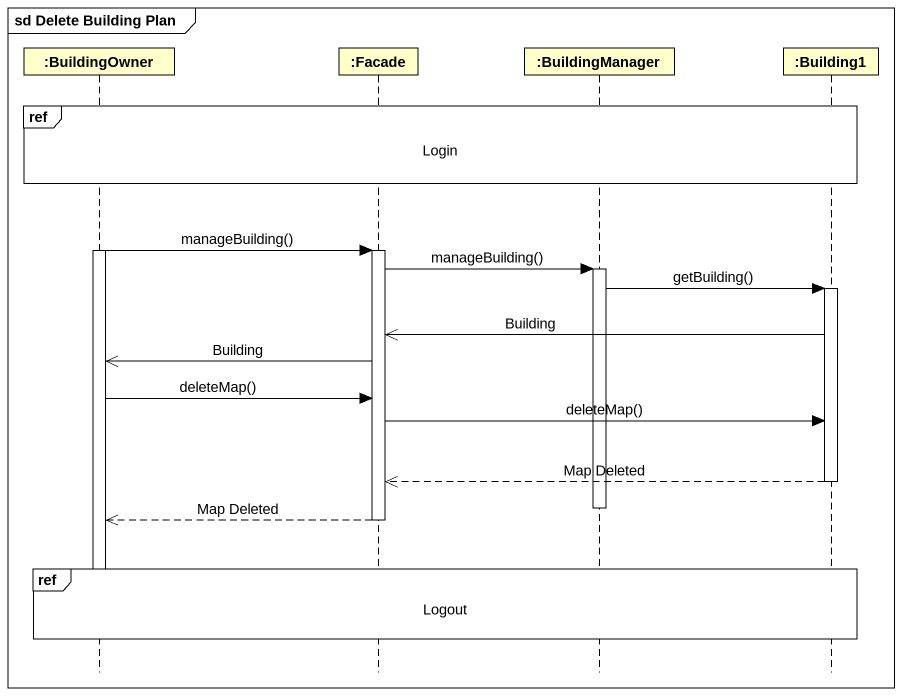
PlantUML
@startuml
mainframe sd Delete Building Plan
hide footbox
participant ":BuildingOwner" as BuildingOwner
participant ":Facade" as Facade
participant ":BuildingManager" as BuildingManager
participant ":Building1" as Building1

ref over BuildingOwner, Facade, BuildingManager, Building1 : Login
activate BuildingOwner
BuildingOwner -> Facade : manageBuilding()
activate Facade
Facade -> BuildingManager : manageBuilding()
activate BuildingManager
BuildingManager -> Building1 : getBuilding()
activate Building1
Building1 ->> Facade : Building
Facade ->> BuildingOwner : Building
BuildingOwner -> Facade : deleteMap()
Facade -> Building1 : deleteMap()
Building1 -->> Facade : Map Deleted
deactivate Building1
deactivate BuildingManager
Facade -->> BuildingOwner : Map Deleted
deactivate Facade
ref over BuildingOwner, Facade, BuildingManager, Building1 : Logout
deactivate BuildingOwner
@enduml
